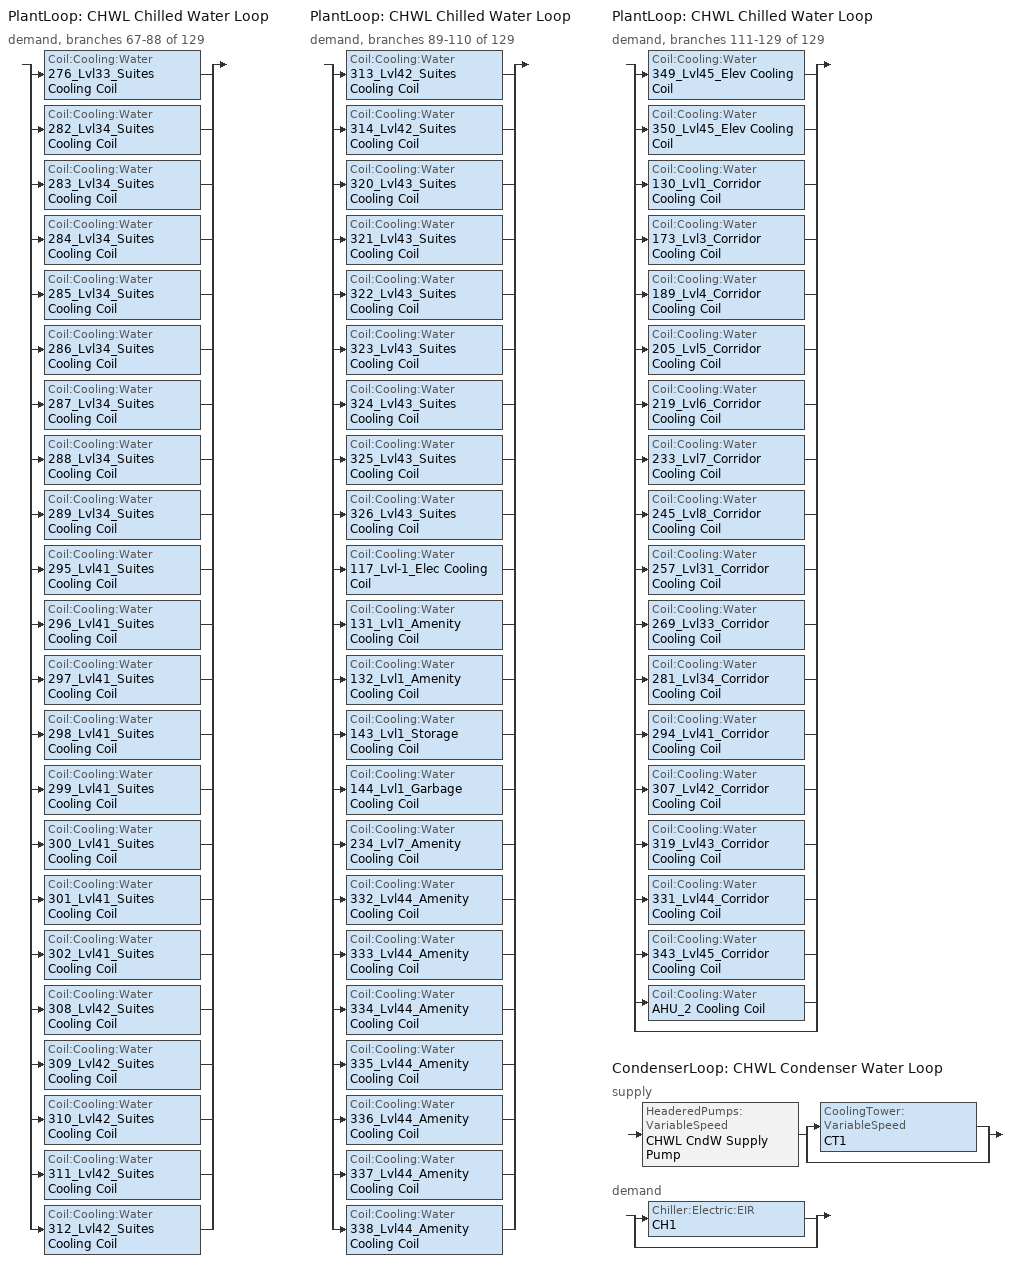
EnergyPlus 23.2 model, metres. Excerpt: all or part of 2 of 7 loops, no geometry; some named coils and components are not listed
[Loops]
PlantLoop 'CHWL Chilled Water Loop'
 demand, branches 67-88 of 129: split
  | Coil:Cooling:Water '276_Lvl33_Suites Cooling Coil'
  | Coil:Cooling:Water '282_Lvl34_Suites Cooling Coil'
  | Coil:Cooling:Water '283_Lvl34_Suites Cooling Coil'
  | Coil:Cooling:Water '284_Lvl34_Suites Cooling Coil'
  | Coil:Cooling:Water '285_Lvl34_Suites Cooling Coil'
  | Coil:Cooling:Water '286_Lvl34_Suites Cooling Coil'
  | Coil:Cooling:Water '287_Lvl34_Suites Cooling Coil'
  | Coil:Cooling:Water '288_Lvl34_Suites Cooling Coil'
  | Coil:Cooling:Water '289_Lvl34_Suites Cooling Coil'
  | Coil:Cooling:Water '295_Lvl41_Suites Cooling Coil'
  | Coil:Cooling:Water '296_Lvl41_Suites Cooling Coil'
  | Coil:Cooling:Water '297_Lvl41_Suites Cooling Coil'
  | Coil:Cooling:Water '298_Lvl41_Suites Cooling Coil'
  | Coil:Cooling:Water '299_Lvl41_Suites Cooling Coil'
  | Coil:Cooling:Water '300_Lvl41_Suites Cooling Coil'
  | Coil:Cooling:Water '301_Lvl41_Suites Cooling Coil'
  | Coil:Cooling:Water '302_Lvl41_Suites Cooling Coil'
  | Coil:Cooling:Water '308_Lvl42_Suites Cooling Coil'
  | Coil:Cooling:Water '309_Lvl42_Suites Cooling Coil'
  | Coil:Cooling:Water '310_Lvl42_Suites Cooling Coil'
  | Coil:Cooling:Water '311_Lvl42_Suites Cooling Coil'
  | Coil:Cooling:Water '312_Lvl42_Suites Cooling Coil'
PlantLoop 'CHWL Chilled Water Loop'
 demand, branches 89-110 of 129: split
  | Coil:Cooling:Water '313_Lvl42_Suites Cooling Coil'
  | Coil:Cooling:Water '314_Lvl42_Suites Cooling Coil'
  | Coil:Cooling:Water '320_Lvl43_Suites Cooling Coil'
  | Coil:Cooling:Water '321_Lvl43_Suites Cooling Coil'
  | Coil:Cooling:Water '322_Lvl43_Suites Cooling Coil'
  | Coil:Cooling:Water '323_Lvl43_Suites Cooling Coil'
  | Coil:Cooling:Water '324_Lvl43_Suites Cooling Coil'
  | Coil:Cooling:Water '325_Lvl43_Suites Cooling Coil'
  | Coil:Cooling:Water '326_Lvl43_Suites Cooling Coil'
  | Coil:Cooling:Water '117_Lvl-1_Elec Cooling Coil'
  | Coil:Cooling:Water '131_Lvl1_Amenity Cooling Coil'
  | Coil:Cooling:Water '132_Lvl1_Amenity Cooling Coil'
  | Coil:Cooling:Water '143_Lvl1_Storage Cooling Coil'
  | Coil:Cooling:Water '144_Lvl1_Garbage Cooling Coil'
  | Coil:Cooling:Water '234_Lvl7_Amenity Cooling Coil'
  | Coil:Cooling:Water '332_Lvl44_Amenity Cooling Coil'
  | Coil:Cooling:Water '333_Lvl44_Amenity Cooling Coil'
  | Coil:Cooling:Water '334_Lvl44_Amenity Cooling Coil'
  | Coil:Cooling:Water '335_Lvl44_Amenity Cooling Coil'
  | Coil:Cooling:Water '336_Lvl44_Amenity Cooling Coil'
  | Coil:Cooling:Water '337_Lvl44_Amenity Cooling Coil'
  | Coil:Cooling:Water '338_Lvl44_Amenity Cooling Coil'
PlantLoop 'CHWL Chilled Water Loop'
 demand, branches 111-129 of 129: split
  | Coil:Cooling:Water '349_Lvl45_Elev Cooling Coil'
  | Coil:Cooling:Water '350_Lvl45_Elev Cooling Coil'
  | Coil:Cooling:Water '130_Lvl1_Corridor Cooling Coil'
  | Coil:Cooling:Water '173_Lvl3_Corridor Cooling Coil'
  | Coil:Cooling:Water '189_Lvl4_Corridor Cooling Coil'
  | Coil:Cooling:Water '205_Lvl5_Corridor Cooling Coil'
  | Coil:Cooling:Water '219_Lvl6_Corridor Cooling Coil'
  | Coil:Cooling:Water '233_Lvl7_Corridor Cooling Coil'
  | Coil:Cooling:Water '245_Lvl8_Corridor Cooling Coil'
  | Coil:Cooling:Water '257_Lvl31_Corridor Cooling Coil'
  | Coil:Cooling:Water '269_Lvl33_Corridor Cooling Coil'
  | Coil:Cooling:Water '281_Lvl34_Corridor Cooling Coil'
  | Coil:Cooling:Water '294_Lvl41_Corridor Cooling Coil'
  | Coil:Cooling:Water '307_Lvl42_Corridor Cooling Coil'
  | Coil:Cooling:Water '319_Lvl43_Corridor Cooling Coil'
  | Coil:Cooling:Water '331_Lvl44_Corridor Cooling Coil'
  | Coil:Cooling:Water '343_Lvl45_Corridor Cooling Coil'
  | Coil:Cooling:Water 'AHU_2 Cooling Coil'
  | bypass
CondenserLoop 'CHWL Condenser Water Loop'
 supply: HeaderedPumps:VariableSpeed 'CHWL CndW Supply Pump' > split
  | CoolingTower:VariableSpeed 'CT1'
  | bypass
 demand: split
  | Chiller:Electric:EIR 'CH1'
  | bypass
[Sizing:Plant]
CHWL Condenser Water Loop: Loop Type=Condenser; Design Loop Exit Temperature {C}=29.4; Loop Design Temperature Difference {deltaC}=5.6
[Fan:SystemModel] Design Maximum Air Flow Rate {m3/s}=autosize; Speed Control Method=Discrete; Electric Power Minimum Flow Rate Fraction=0; Motor Efficiency=0.9; Motor In Air Stream Fraction=1; Design Electric Power Consumption {W}=autosize; Design Power Sizing Method=TotalEfficiencyAndPressure; Fan Total Efficiency=0.7; Number of Speeds=1; Speed 1 Flow Fraction=1; Speed 1 Electric Power Fraction=1
Name | Design Pressure Rise {Pa}
276_Lvl33_Suites Supply Fan; 282_Lvl34_Suites Supply Fan; 283_Lvl34_Suites Supply Fan; 284_Lvl34_Suites Supply Fan; 285_Lvl34_Suites Supply Fan; 286_Lvl34_Suites Supply Fan; 287_Lvl34_Suites Supply Fan; 288_Lvl34_Suites Supply Fan; 289_Lvl34_Suites Supply Fan; 295_Lvl41_Suites Supply Fan; 296_Lvl41_Suites Supply Fan; 297_Lvl41_Suites Supply Fan; 298_Lvl41_Suites Supply Fan; 299_Lvl41_Suites Supply Fan; 300_Lvl41_Suites Supply Fan; 301_Lvl41_Suites Supply Fan; 302_Lvl41_Suites Supply Fan; 308_Lvl42_Suites Supply Fan; 309_Lvl42_Suites Supply Fan; 310_Lvl42_Suites Supply Fan; 311_Lvl42_Suites Supply Fan; 312_Lvl42_Suites Supply Fan; 313_Lvl42_Suites Supply Fan; 314_Lvl42_Suites Supply Fan; 320_Lvl43_Suites Supply Fan; 321_Lvl43_Suites Supply Fan; 322_Lvl43_Suites Supply Fan; 323_Lvl43_Suites Supply Fan; 324_Lvl43_Suites Supply Fan; 325_Lvl43_Suites Supply Fan; 326_Lvl43_Suites Supply Fan; 117_Lvl-1_Elec Supply Fan; 131_Lvl1_Amenity Supply Fan; 132_Lvl1_Amenity Supply Fan; 143_Lvl1_Storage Supply Fan; 144_Lvl1_Garbage Supply Fan; 234_Lvl7_Amenity Supply Fan; 332_Lvl44_Amenity Supply Fan; 333_Lvl44_Amenity Supply Fan; 334_Lvl44_Amenity Supply Fan; 335_Lvl44_Amenity Supply Fan; 336_Lvl44_Amenity Supply Fan; 337_Lvl44_Amenity Supply Fan; 338_Lvl44_Amenity Supply Fan; 349_Lvl45_Elev Supply Fan; 350_Lvl45_Elev Supply Fan | 445
130_Lvl1_Corridor Supply Fan; 173_Lvl3_Corridor Supply Fan; 189_Lvl4_Corridor Supply Fan; 205_Lvl5_Corridor Supply Fan; 219_Lvl6_Corridor Supply Fan; 233_Lvl7_Corridor Supply Fan; 245_Lvl8_Corridor Supply Fan; 257_Lvl31_Corridor Supply Fan; 269_Lvl33_Corridor Supply Fan; 281_Lvl34_Corridor Supply Fan; 294_Lvl41_Corridor Supply Fan; 307_Lvl42_Corridor Supply Fan; 319_Lvl43_Corridor Supply Fan; 331_Lvl44_Corridor Supply Fan; 343_Lvl45_Corridor Supply Fan | 1
[Coil:Cooling:Water] Design Water Flow Rate {m3/s}=autosize; Design Air Flow Rate {m3/s}=autosize; Design Inlet Water Temperature {C}=autosize; Design Inlet Air Temperature {C}=autosize; Design Outlet Air Temperature {C}=autosize; Design Inlet Air Humidity Ratio {kgWater/kgDryAir}=autosize; Design Outlet Air Humidity Ratio {kgWater/kgDryAir}=autosize; Type of Analysis=DetailedAnalysis; Heat Exchanger Configuration=CrossFlow
Name | Availability Schedule
276_Lvl33_Suites Cooling Coil; 282_Lvl34_Suites Cooling Coil; 283_Lvl34_Suites Cooling Coil; 284_Lvl34_Suites Cooling Coil; 285_Lvl34_Suites Cooling Coil; 286_Lvl34_Suites Cooling Coil; 287_Lvl34_Suites Cooling Coil; 288_Lvl34_Suites Cooling Coil; 289_Lvl34_Suites Cooling Coil; 295_Lvl41_Suites Cooling Coil; 296_Lvl41_Suites Cooling Coil; 297_Lvl41_Suites Cooling Coil; 298_Lvl41_Suites Cooling Coil; 299_Lvl41_Suites Cooling Coil; 300_Lvl41_Suites Cooling Coil; 301_Lvl41_Suites Cooling Coil; 302_Lvl41_Suites Cooling Coil; 308_Lvl42_Suites Cooling Coil; 309_Lvl42_Suites Cooling Coil; 310_Lvl42_Suites Cooling Coil; 311_Lvl42_Suites Cooling Coil; 312_Lvl42_Suites Cooling Coil; 313_Lvl42_Suites Cooling Coil; 314_Lvl42_Suites Cooling Coil; 320_Lvl43_Suites Cooling Coil; 321_Lvl43_Suites Cooling Coil; 322_Lvl43_Suites Cooling Coil; 323_Lvl43_Suites Cooling Coil; 324_Lvl43_Suites Cooling Coil; 325_Lvl43_Suites Cooling Coil; 326_Lvl43_Suites Cooling Coil; 117_Lvl-1_Elec Cooling Coil; 131_Lvl1_Amenity Cooling Coil; 132_Lvl1_Amenity Cooling Coil; 143_Lvl1_Storage Cooling Coil; 144_Lvl1_Garbage Cooling Coil; 234_Lvl7_Amenity Cooling Coil; 332_Lvl44_Amenity Cooling Coil; 333_Lvl44_Amenity Cooling Coil; 334_Lvl44_Amenity Cooling Coil; 335_Lvl44_Amenity Cooling Coil; 336_Lvl44_Amenity Cooling Coil; 337_Lvl44_Amenity Cooling Coil; 338_Lvl44_Amenity Cooling Coil; 349_Lvl45_Elev Cooling Coil; 350_Lvl45_Elev Cooling Coil
130_Lvl1_Corridor Cooling Coil; 173_Lvl3_Corridor Cooling Coil; 189_Lvl4_Corridor Cooling Coil; 205_Lvl5_Corridor Cooling Coil; 219_Lvl6_Corridor Cooling Coil; 233_Lvl7_Corridor Cooling Coil; 245_Lvl8_Corridor Cooling Coil; 257_Lvl31_Corridor Cooling Coil; 269_Lvl33_Corridor Cooling Coil; 281_Lvl34_Corridor Cooling Coil; 294_Lvl41_Corridor Cooling Coil; 307_Lvl42_Corridor Cooling Coil; 319_Lvl43_Corridor Cooling Coil; 331_Lvl44_Corridor Cooling Coil; 343_Lvl45_Corridor Cooling Coil | Always Off
[HeaderedPumps:VariableSpeed]
CHWL CndW Supply Pump: Total Design Flow Rate {m3/s}=autosize; Number of Pumps in Bank=2; Flow Sequencing Control Scheme=Sequential; Design Pump Head {Pa}=179346; Design Power Consumption {W}=autosize; Motor Efficiency=0.9; Fraction of Motor Inefficiencies to Fluid Stream=0; Coefficient 1 of the Part Load Performance Curve=0; Coefficient 2 of the Part Load Performance Curve=0; Coefficient 3 of the Part Load Performance Curve=1; Coefficient 4 of the Part Load Performance Curve=0; Minimum Flow Rate Fraction=0; Pump Control Type=Intermittent
[CoolingTower:VariableSpeed]
CT1: Model Type=YorkCalc; Design Inlet Air Wet-Bulb Temperature {C}=25.6; Design Approach Temperature {deltaC}=3.9; Design Range Temperature {deltaC}=5.6; Design Water Flow Rate {m3/s}=autosize; Design Air Flow Rate {m3/s}=autosize; Design Fan Power {W}=autosize; Minimum Air Flow Rate Ratio=0.2; Fraction of Tower Capacity in Free Convection Regime=0.125; Basin Heater Capacity {W/K}=0; Basin Heater Setpoint Temperature {C}=2; Evaporation Loss Mode=SaturatedExit; Evaporation Loss Factor {percent/K}=0.2; Drift Loss Percent {percent}=0.008; Blowdown Calculation Mode=ConcentrationRatio; Blowdown Concentration Ratio=3; Number of Cells=1; Cell Control=MaximalCell; Cell Minimum  Water Flow Rate Fraction=0.33; Cell Maximum Water Flow Rate Fraction=2.5; Sizing Factor=1
[CondenserLoop]
CHWL Condenser Water Loop: Fluid Type=Water; Condenser Equipment Operation Scheme=CHWL Condenser Operation; Maximum Loop Temperature {C}=80; Minimum Loop Temperature {C}=5; Maximum Loop Flow Rate {m3/s}=autosize; Minimum Loop Flow Rate {m3/s}=0; Condenser Loop Volume {m3}=autosize; Load Distribution Scheme=SequentialLoad
[CondenserEquipmentList]
CHWL All Condensers: CT1
[PlantEquipmentOperation:CoolingLoad]
CHWL Condenser Operation All Hours: Load Range 1 Lower Limit {W}=0; Load Range 1 Upper Limit {W}=1000000000000000; Range 1 Equipment List=CHWL All Condensers
[CondenserEquipmentOperationSchemes]
CHWL Condenser Operation: Control Scheme 1=CHWL Condenser Operation All Hours; Control Scheme 1 Schedule=HVACTemplate-Always 1
[Schedule:Compact]
HVACTemplate-Always 1: Through: 12/31, For: AllDays, Until: 24:00, 1
[Schedule:Constant]
Always Off: Hourly Value=0
